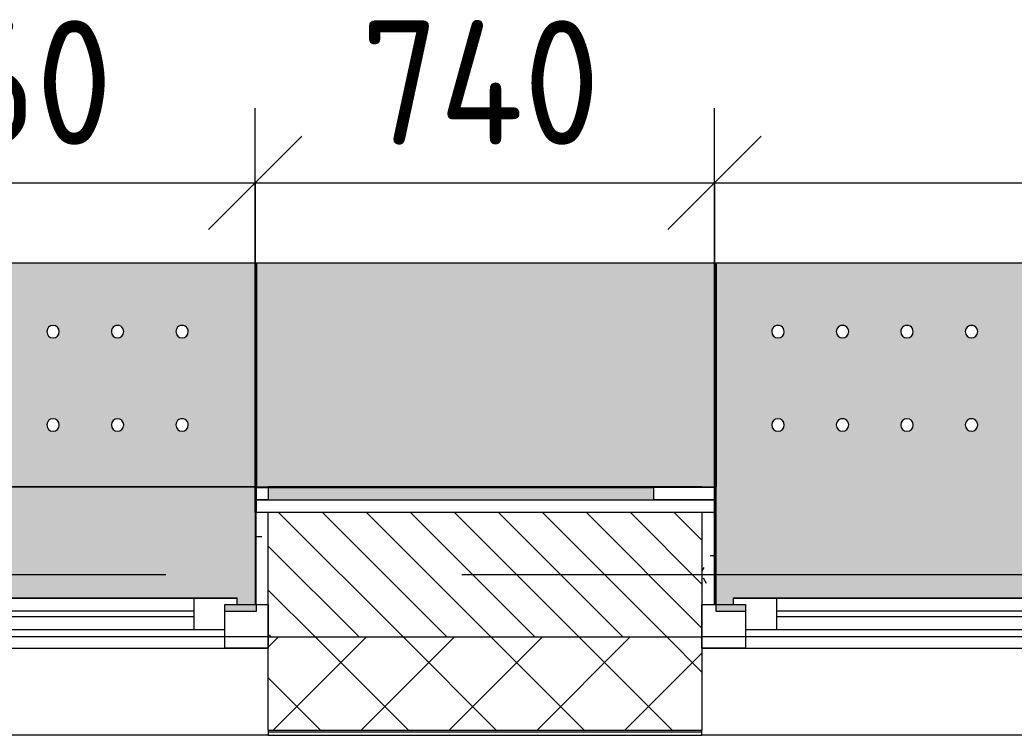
# Model space of a CAD drawing. Header units: millimetres. Extents: x 35840 to 252964, y -8553 to 29000.
# Drawn here: x 39540 to 41140, y -258 to 892 of the extents above; entities that cross this region are included whole.
import ezdxf

# ---------------------------------------------------------------- set-up
doc = ezdxf.new("R2010")
doc.units = ezdxf.units.MM
doc.linetypes.add('Осевая', pattern=[3175, 634.9999999999999, -476.25, 1587.5, -476.25])
for name, color, linetype, lineweight in [('A-ANNO-DIMS', 7, 'Continuous', 9), ('A-ANNO-DIMS-100', 7, 'Continuous', 9), ('A-GLAZ', 7, 'Continuous', 9), ('A-GLAZ-1', 7, 'Continuous', 13), ('A-WALL', 7, 'Continuous', 9), ('I-WALL', 7, 'Continuous', 9), ('Знаки', 7, 'Continuous', 9), ('Оси-2', 7, 'Осевая', 9)]:
    doc.layers.add(name, color=color, linetype=linetype, lineweight=lineweight)
doc.layers.add('A-WALL-1', color=9, linetype='Continuous', lineweight=9, true_color=0x808080)
doc.layers.add('A-WALL-FNSH-1', color=9, linetype='Continuous', lineweight=9, true_color=0x808080)
doc.styles.add('ISOCPEUR_1', font='isocpeur.ttf', dxfattribs={"width": 0.9, "height": 200})
doc.dimstyles.new('ISO-2_0_0_9К_Средний_округл2', dxfattribs={"dimscale": 304.8, "dimtxt": 199.196235162063, "dimasz": 0.4921259842519685, "dimexe": 0.3937007874015748, "dimexo": 0, "dimgap": 0, "dimtad": 1, "dimdec": 0, "dimrnd": 10, "dimzin": 0, "dimdsep": 46, "dimtxsty": 'ISOCPEUR_1', "dimblk1": 'OBLIQUE', "dimblk2": 'OBLIQUE', "dimsah": 1, "dimcen": 0.09, "dimdle": 0.3937007874015748, "dimazin": 0, "dimtfac": 1, "dimtdec": 4, "dimtix": 1, "dimtmove": 0, "dimatfit": 3, "dimfxl": 1, "dimtvp": 1, "dimtolj": 1, "dimtzin": 0, "dimarcsym": 2})
pattern_1 = [(0, (600, 0), (121.92, 30.48), [10.058, -81.382, 10.058, -81.382, -487.68]), (0, (600, 0), (121.92, 30.48), [-182.88, 10.058, -172.822, 10.058, -81.382, -213.36]), (0, (600, 0), (121.92, 30.48), [-457.2, 10.058, -50.902, 10.058, -142.342]), (120, (645.72, 15.24), (-87.35645430734967, 90.34581722939878), [10.058, -81.38199999999999, 10.058, -81.38199999999999, -487.6799999999999]), (120, (645.72, 15.24), (-87.35645430734967, 90.34581722939878), [-182.88, 10.058, -172.822, 10.058, -81.38199999999999, -213.36]), (120, (645.72, 15.24), (-87.35645430734967, 90.34581722939878), [-457.1999999999999, 10.058, -50.90199999999999, 10.058, -142.342]), (240, (660.96, 76.2), (-34.56354569265028, -120.8258172293988), [10.058, -81.382, 10.058, -81.382, -487.68]), (240, (660.96, 76.2), (-34.56354569265028, -120.8258172293988), [-182.88, 10.058, -172.822, 10.058, -81.382, -213.36]), (240, (660.96, 76.2), (-34.56354569265028, -120.8258172293988), [-457.2, 10.058, -50.902, 10.058, -142.342])]

# ---------------------------------------------------------------- blocks, each defined once
blk = doc.blocks.new('120_Окно_СКБ_1Ст - 120_Окно_СКБ_1Ст 900х2500_h_-20664874-План расстановки мебели и оборудования 1 этажа в осях 12-23')
at = {"layer": 'A-GLAZ'}
for p, q in [((449.999999999992, -56.99999999995914), (-450.0000000000076, -56.99999999995769)), ((-330.0000000000065, -106.9999999999643), (329.9999999999974, -106.9999999999664)), ((329.9999999999974, -116.9999999999664), (-330.0000000000065, -116.9999999999643))]:
    blk.add_line(p, q, dxfattribs=at)
at = {"layer": 'A-GLAZ-1'}
for p, q in [((-450.0000000000072, -126.9999999999679), (-450.0000000000072, -56.9999999999578)), ((-450.0000000000072, -56.9999999999578), (-379.9999999999655, -56.99999999995794)), ((-379.9999999999655, -56.99999999995794), (-379.9999999999655, -126.9999999999681)), ((380.000000000048, -126.9999999999693), (380.000000000048, -56.99999999995916)), ((380.000000000048, -56.99999999995916), (449.9999999999924, -56.99999999995929)), ((449.9999999999924, -56.99999999995929), (449.9999999999924, -126.9999999999694)), ((379.999999999989, -86.99999999996878), (-380.0000000000107, -86.99999999996635)), ((-380.0000000000107, -86.99999999996635), (-380.0000000000108, -126.9999999999688)), ((-330.0000000000068, -136.9999999999696), (-330.0000000000063, -86.9999999999665)), ((329.9999999999974, -136.9999999999717), (329.9999999999976, -86.99999999996864)), ((379.9999999999889, -126.9999999999713), (379.999999999989, -86.99999999996878)), ((-379.9999999999655, -126.9999999999681), (-450.0000000000072, -126.9999999999679)), ((-380.0000000000108, -126.9999999999688), (-400.000000000007, -126.9999999999688)), ((-400.000000000007, -126.9999999999688), (-400.000000000007, -136.9999999999693)), ((449.9999999999924, -126.9999999999694), (380.000000000048, -126.9999999999693)), ((399.999999999997, -126.9999999999714), (379.9999999999889, -126.9999999999713)), ((399.999999999997, -136.9999999999719), (399.999999999997, -126.9999999999714)), ((-400.000000000007, -136.9999999999693), (399.999999999997, -136.9999999999719)), ((399.999999999997, -136.9999999999719), (-400.000000000007, -136.9999999999693))]:
    blk.add_line(p, q, dxfattribs=at)
blk = doc.blocks.new('120_Окно_СКБ_2Ст - 120_Окно_СКБ_2Ст 2100х2500 _мал створка справа_-V22-План расстановки мебели и оборудования 1 этажа в осях 12-23')
at = {"layer": 'A-GLAZ'}
for p, q in [((1049.999999999991, -56.9999999999601), (-1050.000000000006, -56.99999999995672)), ((270.0000000000308, -106.9999999999662), (930.0000000000348, -106.9999999999684)), ((930.0000000000348, -116.9999999999683), (270.0000000000308, -116.9999999999662)), ((1027.784475835808, -126.9999999999702), (1030, -126.9999999999702))]:
    blk.add_line(p, q, dxfattribs=at)
at = {"layer": 'A-GLAZ-1'}
for p, q in [((980.0000000000405, -126.9999999999702), (980.0000000000405, -56.9999999999601)), ((980.0000000000405, -56.9999999999601), (1049.999999999992, -56.99999999996024)), ((1049.999999999992, -56.99999999996024), (1049.999999999992, -126.9999999999704)), ((980.0000000000263, -86.99999999997071), (220.0000000000266, -86.99999999996828)), ((930.0000000000348, -136.9999999999736), (930.0000000000349, -86.99999999997056)), ((980.0000000000261, -126.9999999999732), (980.0000000000263, -86.99999999997071)), ((1049.999999999992, -126.9999999999704), (980.0000000000405, -126.9999999999702)), ((1000.000000000034, -126.9999999999733), (980.0000000000261, -126.9999999999732)), ((1000.000000000034, -136.9999999999738), (1000.000000000034, -126.9999999999733)), ((200.0000000000302, -136.9999999999712), (1000.000000000034, -136.9999999999738)), ((1000.000000000034, -136.9999999999738), (200.0000000000302, -136.9999999999712))]:
    blk.add_line(p, q, dxfattribs=at)
blk = doc.blocks.new('Зашивка радиатора_ с перфорацией М1 - Зашивка радиатора_ с перфорацией М1-30929141-План расстановки мебели и оборудования 1 этажа в осях 12-23')
at = {"layer": 'Знаки'}
blk.add_hatch(color=256, dxfattribs=at).paths.add_polyline_path([(400.9999999999641, 380.0000000000045), (380.9999999999556, 380.0000000000045), (380.9999999999545, 369.0000000004446), (400.999999999963, 369.0000000004446), (400.999999999963, 359.0000000004468), (-399.0000000000425, 359.0000000004512), (-399.0000000000425, 369.0000000004489), (-379.000000000047, 369.0000000004489), (-379.0000000000459, 380.0000000000002), (-430.0000000000474, 380.0000000000002), (-429.0000000000248, 180.0000000000024), (429.999999999951, 181.0000000000065), (429.9999999999521, 380.0000000000045)])
h = blk.add_hatch(color=256, dxfattribs=at)
h.paths.add_polyline_path([(325.5696695472064, 180.0000000000067), (-430.0000000000495, 180.0000000000024), (-430.0000000000495, -179.9354336541553), (430.2411194172519, -179.9354336541553), (430.2411194172519, 180.0000000000067)])
h.paths.add_polyline_path([(208.4999999999526, 90.3548554486125), (213.4999999999515, 89.01510948645793), (217.1602540377968, 85.35485544861363), (218.4999999999525, 80.35485544861477), (217.1602540377968, 75.35485544861591), (213.4999999999515, 71.6946014107716), (208.4999999999526, 70.35485544861704), (203.4999999999516, 71.6946014107716), (199.8397459621084, 75.35485544861591), (198.4999999999527, 80.35485544861477), (199.8397459621084, 85.35485544861363), (203.4999999999516, 89.01510948645793), (205.9118095489269, 90.01411371150316)])
h.paths.add_polyline_path([(-102.7500000000481, 90.35485544861682), (-97.75000000004816, 89.01510948646226), (-94.08974596220386, 85.35485544861795), (-92.75000000004714, 80.35485544861909), (-94.08974596220386, 75.35485544862023), (-97.75000000004816, 71.69460141077593), (-102.7500000000481, 70.35485544862136), (-107.7500000000481, 71.69460141077593), (-111.4102540378934, 75.35485544862023), (-112.750000000048, 80.35485544861909), (-111.4102540378934, 85.35485544861795), (-107.7500000000481, 89.01510948646226), (-105.3381904510727, 90.01411371150749)])
h.paths.add_polyline_path([(-206.5000000000483, 90.35485544861682), (-201.5000000000484, 89.01510948646226), (-197.8397459622041, 85.35485544861795), (-196.5000000000485, 80.35485544861909), (-197.8397459622041, 75.35485544862023), (-201.5000000000484, 71.69460141077593), (-206.5000000000483, 70.35485544862136), (-211.5000000000483, 71.69460141077593), (-215.1602540378926, 75.35485544862023), (-216.5000000000482, 80.35485544861909), (-215.1602540378926, 85.35485544861795), (-211.5000000000494, 89.01510948646226), (-209.088190451074, 90.01411371150749)])
h.paths.add_polyline_path([(312.2499999999517, 90.3548554486125), (317.2499999999528, 89.01510948645793), (320.9102540377971, 85.35485544861363), (322.2499999999516, 80.35485544861477), (320.9102540377971, 75.35485544861591), (317.2499999999528, 71.6946014107716), (312.2499999999517, 70.35485544861704), (307.2499999999518, 71.6946014107716), (303.5897459621075, 75.35485544861591), (302.2499999999519, 80.35485544861477), (303.5897459621075, 85.35485544861363), (307.2499999999518, 89.01510948645793), (309.6618095489271, 90.01411371150316)])
h.paths.add_polyline_path([(104.7499999999524, 90.3548554486125), (109.7499999999512, 89.01510948645793), (113.4102540377966, 85.35485544861363), (114.7499999999523, 80.35485544861477), (113.4102540377966, 75.35485544861591), (109.7499999999512, 71.6946014107716), (104.7499999999524, 70.35485544861704), (99.74999999995242, 71.6946014107716), (96.08974596210811, 75.35485544861591), (94.74999999995138, 80.35485544861477), (96.08974596210811, 85.35485544861363), (99.74999999995242, 89.01510948645793), (102.1618095489267, 90.01411371150316)])
h.paths.add_polyline_path([(0.9999999999510436, 90.3548554486125), (5.999999999952073, 89.01510948645793), (9.660254037796372, 85.35485544861363), (10.99999999995202, 80.35485544861477), (9.660254037796372, 75.35485544861591), (5.999999999952073, 71.6946014107716), (0.9999999999521265, 70.35485544861704), (-4.00000000004782, 71.6946014107716), (-7.66025403789212, 75.35485544861591), (-9.000000000048848, 80.35485544861477), (-7.660254037893202, 85.35485544861363), (-4.00000000004782, 89.01510948645793), (-1.588190451073575, 90.01411371150316)])
h.paths.add_polyline_path([(-310.2500000000486, 90.35485544861682), (-305.2500000000487, 89.01510948646226), (-301.5897459622043, 85.35485544861795), (-300.2500000000487, 80.35485544861909), (-301.5897459622043, 75.35485544862023), (-305.2500000000476, 71.69460141077593), (-310.2500000000486, 70.35485544862136), (-315.2500000000485, 71.69460141077593), (-318.9102540378929, 75.35485544862023), (-320.2500000000485, 80.35485544861909), (-318.9102540378929, 85.35485544861795), (-315.2500000000485, 89.01510948646226), (-312.8381904510743, 90.01411371150749)])
h.paths.add_polyline_path([(-102.7500000000481, -59.6451445513794), (-97.75000000004924, -60.98489051353829), (-94.08974596220386, -64.64514455138259), (-92.75000000004822, -69.64514455138145), (-94.08974596220386, -74.64514455138031), (-97.75000000004816, -78.30539858922462), (-102.7500000000481, -79.64514455137918), (-107.7500000000491, -78.30539858922462), (-111.4102540378934, -74.64514455138031), (-112.750000000048, -69.64514455138145), (-111.4102540378934, -64.64514455138259), (-107.7500000000491, -60.98489051353829), (-105.3381904510738, -59.98588628849306)])
h.paths.add_polyline_path([(-206.5000000000483, -59.6451445513794), (-201.5000000000495, -60.98489051353829), (-197.8397459622041, -64.64514455138259), (-196.5000000000485, -69.64514455138145), (-197.8397459622041, -74.64514455138031), (-201.5000000000495, -78.30539858922462), (-206.5000000000483, -79.64514455137918), (-211.5000000000494, -78.30539858922462), (-215.1602540378926, -74.64514455138031), (-216.5000000000482, -69.64514455138145), (-215.1602540378926, -64.64514455138259), (-211.5000000000494, -60.98489051353829), (-209.088190451074, -59.98588628849306)])
h.paths.add_polyline_path([(104.7499999999513, -59.64514455138373), (109.7499999999512, -60.98489051354262), (113.4102540377955, -64.64514455138692), (114.7499999999512, -69.64514455138578), (113.4102540377955, -74.64514455138465), (109.7499999999512, -78.30539858922894), (104.7499999999513, -79.64514455138351), (99.74999999995242, -78.30539858922894), (96.08974596210703, -74.64514455138465), (94.74999999995138, -69.64514455138578), (96.08974596210703, -64.64514455138692), (99.74999999995242, -60.98489051354262), (102.1618095489267, -59.98588628849739)])
h.paths.add_polyline_path([(0.9999999999510436, -59.64514455138373), (5.999999999952073, -60.98489051354262), (9.660254037796372, -64.64514455138692), (10.99999999995094, -69.64514455138578), (9.660254037796372, -74.64514455138465), (5.999999999952073, -78.30539858922894), (0.9999999999510436, -79.64514455138351), (-4.00000000004782, -78.30539858922894), (-7.660254037893202, -74.64514455138465), (-9.000000000048848, -69.64514455138578), (-7.660254037893202, -64.64514455138692), (-4.000000000048902, -60.98489051354262), (-1.588190451074658, -59.98588628849739)])
h.paths.add_polyline_path([(312.2499999999517, -59.64514455138373), (317.2499999999517, -60.98489051354262), (320.9102540377971, -64.64514455138692), (322.2499999999516, -69.64514455138578), (320.9102540377971, -74.64514455138465), (317.2499999999517, -78.30539858922894), (312.2499999999517, -79.64514455138351), (307.2499999999518, -78.30539858922894), (303.5897459621075, -74.64514455138465), (302.2499999999508, -69.64514455138578), (303.5897459621075, -64.64514455138692), (307.2499999999518, -60.98489051354262), (309.6618095489271, -59.98588628849739)])
h.paths.add_polyline_path([(208.4999999999515, -59.64514455138373), (213.4999999999515, -60.98489051354262), (217.1602540377958, -64.64514455138692), (218.4999999999525, -69.64514455138578), (217.1602540377958, -74.64514455138465), (213.4999999999515, -78.30539858922894), (208.4999999999526, -79.64514455138351), (203.4999999999516, -78.30539858922894), (199.8397459621073, -74.64514455138465), (198.4999999999516, -69.64514455138578), (199.8397459621073, -64.64514455138692), (203.4999999999516, -60.98489051354262), (205.9118095489269, -59.98588628849739)])
h.paths.add_polyline_path([(-310.2500000000497, -59.6451445513794), (-305.2500000000487, -60.98489051353829), (-301.5897459622054, -64.64514455138259), (-300.2500000000487, -69.64514455138145), (-301.5897459622043, -74.64514455138031), (-305.2500000000487, -78.30539858922462), (-310.2500000000486, -79.64514455137918), (-315.2500000000485, -78.30539858922462), (-318.9102540378929, -74.64514455138031), (-320.2500000000496, -69.64514455138145), (-318.9102540378929, -64.64514455138259), (-315.2500000000485, -60.98489051353829), (-312.8381904510743, -59.98588628849306)])
for p, q in [((-378.9999999999987, 379.9999999999999), (-430.0000000000001, 379.9999999999999)), ((-430.0000000000001, 379.9999999999999), (-430.0000000000001, 369.0000000003453)), ((430.0000000000001, 379.9999999999999), (381.0000000000031, 379.9999999999999)), ((430.0000000000001, 201.0000000000007), (430.0000000000001, 379.9999999999999)), ((-430.0000000000001, 221.0000000003116), (-430.0000000000001, 180)), ((-430.0000000000001, 180), (430.0000000000001, 180)), ((430.2411194173001, 180), (-429.9999999999999, 180)), ((-430, 180), (-430, -179.9354336541608)), ((430.2411194173001, -179.9354336541608), (430.2411194173001, 180)), ((-430, -179.9354336541608), (430.2411194173001, -179.9354336541608))]:
    blk.add_line(p, q, dxfattribs=at)
for centre, radius, start, end in [((-310.25, 80.35485544861301), 10, 7.458400728031947e-13, 180.0000000000002), ((-310.25, 80.35485544861301), 10.00000000000006, 179.9999999999999, 0), ((-206.4999999999999, 80.35485544861268), 10.00000000000001, 7.760553422770981e-13, 180.0000000000002), ((-206.4999999999999, 80.35485544861268), 9.999999999999996, 180.0000000000001, 359.9999999999996), ((-102.75, 80.35485544861237), 10.00000000000001, 6.106664988409952e-13, 180.0000000000003), ((-102.75, 80.35485544861237), 10.00000000000002, 180.0000000000003, 5.088887490341627e-14), ((1.000000000000035, 80.35485544861172), 10.00000000000002, 8.587497639951496e-13, 180.0000000000002), ((1.000000000000035, 80.35485544861172), 10.00000000000002, 180.0000000000002, 5.088887490341627e-14), ((104.75, 80.3548554486114), 10.00000000000003, 6.513775987637264e-13, 179.9999999999998), ((104.75, 80.3548554486114), 10.00000000000001, 180.0000000000002, 359.9999999999996), ((208.5000000000001, 80.35485544861108), 10.00000000000002, 6.424720456556304e-13, 180.0000000000002), ((208.5000000000001, 80.35485544861108), 10.00000000000003, 179.9999999999998, 0), ((312.2500000000001, 80.35485544861075), 10, 7.458400728031947e-13, 180.0000000000002), ((312.2500000000001, 80.35485544861075), 10.00000000000002, 180.0000000000007, 5.59777623937579e-13), ((-310.2500000000003, -69.645144551387), 9.999999999999995, 8.873747561283211e-13, 180.0000000000002), ((-206.5000000000002, -69.64514455138733), 10.00000000000003, 7.327997986091917e-13, 179.9999999999998), ((-102.7500000000002, -69.64514455138765), 10.00000000000002, 7.69694232914171e-13, 180.0000000000003), ((0.9999999999997642, -69.64514455138828), 10.00000000000002, 7.37888686099536e-13, 180.0000000000002), ((104.7499999999998, -69.64514455138861), 10.00000000000002, 7.31527576736609e-13, 180.0000000000002), ((208.4999999999998, -69.64514455138894), 10.00000000000003, 8.142219984546574e-13, 179.9999999999998), ((312.2499999999998, -69.64514455138925), 9.999999999999998, 8.651108733580766e-13, 180.0000000000004), ((-310.2500000000003, -69.645144551387), 10.00000000000006, 179.9999999999998, 0), ((-206.5000000000002, -69.64514455138733), 10.00000000000003, 179.9999999999997, 0), ((-102.7500000000002, -69.64514455138765), 10.00000000000002, 180.0000000000003, 5.088887490341627e-14), ((0.9999999999997642, -69.64514455138828), 10.00000000000002, 180.0000000000003, 5.088887490341627e-14), ((104.7499999999998, -69.64514455138861), 10.00000000000002, 180.0000000000001, 5.088887490341627e-14), ((208.4999999999998, -69.64514455138894), 10.00000000000003, 179.9999999999998, 0), ((312.2499999999998, -69.64514455138925), 10, 179.9999999999997, 0)]:
    blk.add_arc(centre, radius, start, end, dxfattribs=at)
blk = doc.blocks.new('Зашивка без перфорации М3 - М3_8-30988392-План расстановки мебели и оборудования 1 этажа в осях 12-23')
at = {"layer": 'Знаки'}
blk.add_hatch(color=256, dxfattribs=at).paths.add_polyline_path([(310.2411194172456, 180.0000000000024), (-430.0000000000538, 179.9999999999981), (-430.0000000000538, -179.9354336541596), (310.2411194172456, -179.9354336541596), (310.2411194172456, 114.6200366801869)])
for p, q in [((310.2411194173, 180), (-430, 180)), ((-430, 180), (-430, -179.9354336541608)), ((310.2411194173, -179.9354336541608), (310.2411194173, 180)), ((-430, -179.9354336541608), (310.2411194173, -179.9354336541608))]:
    blk.add_line(p, q, dxfattribs=at)
blk = doc.blocks.new('Зашивка радиатора_ с перфорацией М5 - Зашивка радиатора_ с перфорацией М5-30945411-План расстановки мебели и оборудования 1 этажа в осях 12-23')
at = {"layer": 'Знаки'}
h = blk.add_hatch(color=256, dxfattribs=at)
h.paths.add_polyline_path([(1722.215524164176, 380.0000000000045), (1702.21552416417, 380.0000000000045), (1702.21552416417, 369.0000000004705), (1722.215524164176, 368.8613999726878), (1722.215524164176, 359.0000000004728), (922.2155241641716, 359.0000000004771), (922.2155241641716, 369.0000000004749), (942.215524164167, 369.0000000004749), (942.215524164167, 380.0000000000002), (872.2155241641614, 380.0000000000002), (872.2155241641614, 369.0000000004749), (892.2155241641698, 369.0000000004749), (892.2155241641698, 359.0000000004771), (-277.7844758358371, 359.0000000004858), (-277.7844758358371, 369.0000000004835), (-257.7844758358395, 369.0000000004835), (-257.7844758358395, 380.0000000000002), (-310.000000000053, 380.0000000000002), (-310.000000000053, 369.0000000004835), (-307.7844758358498, 369.0000000004835), (-307.7844758358498, 181.0000000000628), (-310.000000000053, 181.0000000000628), (-310.000000000053, -179.9354336541553), (1749.999999999949, -179.9354336541553), (1749.999999999949, 380.0000000000045)])
h.paths.add_polyline_path([(1131.249999999946, 90.35485544861682), (1136.24999999995, 89.01510948646226), (1139.910254037792, 85.35485544861795), (1141.249999999948, 80.35485544861044), (1139.910254037792, 75.35485544861157), (1136.24999999995, 71.69460141076728), (1131.249999999946, 70.35485544861271), (1126.249999999947, 71.69460141076728), (1122.589745962103, 75.35485544861157), (1121.249999999949, 80.35485544861044), (1122.589745962103, 85.35485544861795), (1126.249999999947, 89.01510948646226), (1128.661809548923, 90.01411371150749)])
h.paths.add_polyline_path([(1027.499999999946, 90.35485544861682), (1032.499999999947, 89.01510948646226), (1036.160254037794, 85.3548554486093), (1037.499999999948, 80.35485544861044), (1036.160254037794, 75.35485544861157), (1032.499999999949, 71.69460141076728), (1027.499999999946, 70.35485544861271), (1022.499999999947, 71.69460141076728), (1018.839745962103, 75.35485544861157), (1017.499999999948, 80.35485544861044), (1018.839745962103, 85.3548554486093), (1022.499999999947, 89.01510948646226), (1024.911809548923, 90.01411371150749)])
h.paths.add_polyline_path([(1234.999999999947, 90.35485544861682), (1239.999999999948, 89.01510948646226), (1243.660254037792, 85.35485544861795), (1244.999999999949, 80.35485544861044), (1243.660254037792, 75.35485544861157), (1239.999999999948, 71.69460141076728), (1234.999999999947, 70.35485544861271), (1229.999999999948, 71.69460141076728), (1226.339745962104, 75.35485544861157), (1224.999999999949, 80.35485544861044), (1226.339745962104, 85.3548554486093), (1229.999999999948, 89.01510948646226), (1232.411809548923, 90.01411371150749)])
h.paths.add_polyline_path([(1338.749999999947, 90.35485544861682), (1343.749999999948, 89.01510948646226), (1347.410254037792, 85.35485544861795), (1348.749999999947, 80.35485544861044), (1347.410254037792, 75.35485544861157), (1343.749999999948, 71.69460141076728), (1338.749999999947, 70.35485544861271), (1333.749999999948, 71.69460141076728), (1330.089745962104, 75.35485544861157), (1328.749999999949, 80.35485544861044), (1330.089745962104, 85.35485544861795), (1333.749999999948, 89.01510948646226), (1336.161809548923, 90.01411371150749)])
h.paths.add_polyline_path([(1442.499999999947, 90.35485544861682), (1447.499999999948, 89.01510948646226), (1451.160254037792, 85.35485544861795), (1452.499999999947, 80.35485544861909), (1451.160254037792, 75.35485544861157), (1447.499999999948, 71.69460141076728), (1442.499999999947, 70.35485544861271), (1437.499999999948, 71.69460141076728), (1433.839745962104, 75.35485544861157), (1432.499999999947, 80.35485544861909), (1433.839745962104, 85.35485544861795), (1437.499999999948, 89.01510948646226), (1439.911809548921, 90.01411371150749)])
h.paths.add_polyline_path([(1649.99999999995, 90.3548554486125), (1654.999999999949, 89.01510948645793), (1658.660254037793, 85.35485544861363), (1659.999999999947, 80.35485544861477), (1658.660254037793, 75.35485544861591), (1654.999999999949, 71.6946014107716), (1649.99999999995, 70.35485544860838), (1644.999999999947, 71.69460141076294), (1641.339745962102, 75.35485544861591), (1639.999999999948, 80.35485544861477), (1641.339745962102, 85.35485544861363), (1644.999999999947, 89.01510948645793), (1647.411809548922, 90.01411371150316)])
h.paths.add_polyline_path([(1546.24999999995, 90.3548554486125), (1551.249999999948, 89.01510948645793), (1554.910254037793, 85.35485544861363), (1556.249999999947, 80.35485544861477), (1554.910254037793, 75.35485544860724), (1551.249999999948, 71.69460141076294), (1546.24999999995, 70.35485544860838), (1541.249999999946, 71.69460141076294), (1537.589745962104, 75.35485544860724), (1536.249999999947, 80.35485544861477), (1537.589745962104, 85.35485544861363), (1541.249999999946, 89.01510948645793), (1543.661809548922, 90.01411371150316)])
h.paths.add_polyline_path([(923.749999999948, 90.35485544860816), (928.7499999999469, 89.0151094864536), (932.4102540377912, 85.3548554486093), (933.749999999948, 80.35485544861044), (932.4102540377912, 75.35485544861157), (928.7499999999469, 71.69460141076728), (923.749999999948, 70.35485544861271), (918.749999999947, 71.69460141076728), (915.0897459621028, 75.35485544861157), (913.749999999946, 80.35485544861044), (915.0897459621028, 85.3548554486093), (918.749999999947, 89.0151094864536), (921.1618095489224, 90.01411371150749)])
h.paths.add_polyline_path([(716.2499999999476, 90.3548554486125), (721.2499999999465, 89.01510948645793), (724.9102540377908, 85.35485544861363), (726.2499999999453, 80.35485544861477), (724.9102540377908, 75.35485544861591), (721.2499999999465, 71.6946014107716), (716.2499999999476, 70.35485544861704), (711.2499999999466, 71.6946014107716), (707.5897459621023, 75.35485544861591), (706.2499999999455, 80.35485544861477), (707.9759897598392, 85.8582181659267), (711.2499999999466, 89.01510948645793), (713.6618095489198, 90.01411371151183)])
h.paths.add_polyline_path([(-113.7500000000543, 90.35485544861682), (-108.7500000000554, 89.01510948646226), (-105.0897459622089, 85.35485544861795), (-103.7500000000522, 80.35485544861909), (-105.0897459622089, 75.35485544862023), (-108.7500000000554, 71.69460141077593), (-113.7500000000543, 70.35485544862136), (-118.7500000000531, 71.69460141077593), (-122.4102540378974, 75.35485544862023), (-123.7500000000542, 80.35485544861909), (-122.4102540378974, 85.35485544861795), (-118.7500000000531, 89.01510948646226), (-116.3381904510778, 90.01411371150749)])
h.paths.add_polyline_path([(819.9999999999478, 90.35485544860816), (824.9999999999467, 89.0151094864536), (828.660254037791, 85.3548554486093), (829.9999999999455, 80.35485544861044), (828.660254037791, 75.35485544861157), (824.9999999999467, 71.69460141076728), (819.9999999999478, 70.35485544861271), (814.9999999999468, 71.6946014107716), (811.3397459621025, 75.35485544861591), (809.9999999999458, 80.35485544861477), (811.3397459621025, 85.35485544861363), (814.9999999999468, 89.01510948645793), (817.41180954892, 90.01411371150749)])
h.paths.add_polyline_path([(612.4999999999474, 90.3548554486125), (617.4999999999462, 89.01510948645793), (621.1602540377905, 85.35485544861363), (622.4999999999451, 80.35485544861477), (621.1602540377905, 75.35485544861591), (617.4999999999462, 71.6946014107716), (612.4999999999474, 70.35485544861704), (607.4999999999463, 71.6946014107716), (603.839745962102, 75.35485544861591), (602.4999999999475, 80.35485544861477), (603.839745962102, 85.35485544861363), (607.4999999999463, 89.01510948645793), (609.9118095489217, 90.01411371151183)])
h.paths.add_polyline_path([(508.7499999999471, 90.3548554486125), (513.749999999946, 89.01510948645793), (517.4102540377903, 85.35485544861363), (518.749999999947, 80.35485544861477), (517.4102540377903, 75.35485544861591), (513.749999999946, 71.6946014107716), (508.7499999999471, 70.35485544861704), (503.7499999999461, 71.6946014107716), (500.0897459621018, 75.35485544861591), (498.7499999999472, 80.35485544861477), (500.0897459621018, 85.35485544861363), (503.7499999999461, 89.01510948645793), (506.1618095489214, 90.01411371151183)])
h.paths.add_polyline_path([(-217.5000000000545, 90.35485544861682), (-212.5000000000556, 89.01510948646226), (-208.8397459622113, 85.35485544861795), (-207.5000000000524, 80.35485544861909), (-208.8397459622092, 75.35485544862023), (-212.5000000000556, 71.69460141077593), (-217.5000000000545, 70.35485544862136), (-222.5000000000534, 71.69460141077593), (-226.1602540378977, 75.35485544862023), (-227.5000000000522, 80.35485544861909), (-226.1602540378977, 85.35485544861795), (-222.5000000000534, 89.01510948646226), (-220.088190451078, 90.01411371150749)])
h.paths.add_polyline_path([(93.7499999999462, 90.35485544861682), (98.74999999994724, 89.01510948646226), (102.4102540377915, 85.35485544861795), (103.7499999999461, 80.35485544861909), (102.4102540377915, 75.35485544862023), (98.74999999994724, 71.69460141077593), (93.7499999999462, 70.35485544862136), (88.74999999994733, 71.69460141077593), (85.08974596210304, 75.35485544862023), (83.74999999994631, 80.35485544861909), (85.08974596210304, 85.35485544861795), (88.74999999994733, 89.01510948646226), (91.1618095489205, 90.01411371150749)])
h.paths.add_polyline_path([(-10.00000000005403, 90.35485544861682), (-5.000000000055173, 89.01510948646226), (-1.339745962208707, 85.35485544861795), (-5.414335646491963e-11, 80.35485544861909), (-1.339745962208707, 75.35485544862023), (-5.000000000053006, 71.69460141077593), (-10.00000000005403, 70.35485544862136), (-15.0000000000529, 71.69460141077593), (-18.6602540378972, 75.35485544862023), (-20.00000000005393, 80.35485544861909), (-18.6602540378972, 85.35485544861795), (-15.0000000000529, 89.01510948646226), (-12.58819045107974, 90.01411371150749)])
h.paths.add_polyline_path([(404.9999999999447, 90.3548554486125), (409.9999999999479, 89.01510948645793), (413.6602540377901, 85.35485544861363), (414.9999999999468, 80.35485544861477), (413.6602540377901, 75.35485544861591), (409.9999999999479, 71.6946014107716), (404.9999999999469, 70.35485544861704), (399.9999999999459, 71.6946014107716), (396.3397459621016, 75.35485544861591), (394.999999999947, 80.35485544861477), (396.3397459621016, 85.35485544861363), (399.9999999999459, 89.01510948645793), (402.4118095489212, 90.01411371150316)])
h.paths.add_polyline_path([(301.2499999999445, 90.3548554486125), (306.2499999999477, 89.01510948645793), (309.910254037792, 85.35485544861363), (311.2499999999466, 80.35485544861477), (309.910254037792, 75.35485544861591), (306.2499999999477, 71.6946014107716), (301.2499999999445, 70.35485544861704), (296.2499999999457, 71.6946014107716), (292.5897459621013, 75.35485544861591), (291.2499999999468, 80.35485544861477), (292.5897459621013, 85.35485544861363), (296.2499999999457, 89.01510948645793), (298.661809548921, 90.01411371150316)])
h.paths.add_polyline_path([(197.4999999999464, 90.3548554486125), (202.4999999999475, 89.01510948645793), (206.1602540377918, 85.35485544861363), (207.4999999999463, 80.35485544861477), (206.1602540377918, 75.35485544861591), (202.4999999999475, 71.6946014107716), (197.4999999999464, 70.35485544861704), (192.4999999999454, 71.6946014107716), (188.8397459621033, 75.35485544861591), (187.4999999999465, 80.35485544861477), (188.8397459621033, 85.35485544861363), (192.4999999999454, 89.01510948645793), (194.9118095489207, 90.01411371150316)])
h.paths.add_polyline_path([(1546.24999999995, -59.64514455138373), (1551.249999999948, -60.98489051355129), (1554.910254037793, -64.64514455139125), (1556.249999999947, -69.64514455139445), (1554.910254037793, -74.64514455139332), (1551.249999999948, -78.30539858923761), (1546.24999999995, -79.64514455139218), (1541.249999999948, -78.30539858923761), (1537.589745962104, -74.64514455139332), (1536.249999999947, -69.64514455139445), (1537.589745962104, -64.64514455139125), (1541.249999999948, -60.98489051355129), (1543.661809548924, -59.98588628849739)])
h.paths.add_polyline_path([(1649.99999999995, -59.64514455138373), (1654.999999999949, -60.98489051354262), (1658.660254037793, -64.64514455138692), (1659.999999999947, -69.64514455139445), (1658.660254037793, -74.64514455139332), (1654.999999999949, -78.30539858923761), (1649.99999999995, -79.64514455139218), (1644.999999999949, -78.30539858923761), (1641.339745962102, -74.64514455139332), (1639.999999999948, -69.64514455139445), (1641.339745962102, -64.64514455139125), (1644.999999999947, -60.98489051354262), (1647.411809548922, -59.98588628849739)])
h.paths.add_polyline_path([(819.9999999999478, -59.64514455138806), (824.9999999999467, -60.98489051354696), (828.6602540377932, -64.64514455138692), (829.9999999999477, -69.64514455139012), (828.6602540377932, -74.64514455138898), (824.9999999999488, -78.30539858923328), (819.9999999999478, -79.64514455138784), (814.9999999999468, -78.30539858922894), (811.3397459621046, -74.64514455138465), (809.9999999999479, -69.64514455138578), (811.3397459621046, -64.64514455138259), (814.9999999999468, -60.98489051354262), (817.4118095489222, -59.98588628850172)])
h.paths.add_polyline_path([(716.2499999999476, -59.64514455138373), (721.2499999999465, -60.98489051354262), (724.9102540377929, -64.64514455138259), (726.2499999999475, -69.64514455138578), (724.9102540377929, -74.64514455138465), (721.2499999999486, -78.30539858922894), (716.2499999999476, -79.64514455138351), (711.2499999999487, -78.30539858922894), (707.5897459621044, -74.64514455138465), (706.2499999999455, -69.64514455138578), (707.9759897598392, -64.14178183407385), (711.2499999999487, -60.98489051354262), (713.661809548922, -59.98588628849739)])
h.paths.add_polyline_path([(612.4999999999474, -59.64514455138373), (617.4999999999462, -60.98489051354262), (621.1602540377905, -64.64514455138259), (622.4999999999472, -69.64514455138578), (621.1602540377927, -74.64514455138465), (617.4999999999462, -78.30539858922894), (612.4999999999474, -79.64514455138351), (607.4999999999485, -78.30539858922894), (603.8397459621042, -74.64514455138465), (602.4999999999475, -69.64514455138578), (603.8397459621042, -64.64514455138259), (607.4999999999485, -60.98489051354262), (609.9118095489239, -59.98588628849739)])
h.paths.add_polyline_path([(1442.499999999949, -59.64514455138806), (1447.499999999948, -60.98489051354696), (1451.160254037792, -64.64514455138692), (1452.499999999947, -69.64514455139012), (1451.160254037792, -74.64514455138898), (1447.499999999948, -78.30539858923328), (1442.499999999949, -79.64514455138784), (1437.499999999948, -78.30539858923328), (1433.839745962104, -74.64514455138898), (1432.499999999947, -69.64514455139012), (1433.839745962104, -64.64514455138692), (1437.499999999948, -60.98489051354696), (1439.911809548921, -59.98588628849306)])
h.paths.add_polyline_path([(1234.999999999947, -59.64514455138806), (1239.999999999948, -60.98489051354696), (1243.660254037792, -64.64514455138692), (1244.999999999949, -69.64514455139012), (1243.660254037792, -74.64514455138898), (1239.999999999948, -78.30539858923328), (1234.999999999949, -79.64514455138784), (1229.999999999948, -78.30539858923328), (1226.339745962104, -74.64514455138898), (1224.999999999949, -69.64514455139012), (1226.339745962104, -64.64514455138692), (1229.999999999948, -60.98489051354696), (1232.411809548923, -59.98588628849306)])
h.paths.add_polyline_path([(1131.249999999946, -59.64514455138806), (1136.24999999995, -60.98489051354696), (1139.910254037792, -64.64514455138692), (1141.249999999948, -69.64514455139012), (1139.910254037792, -74.64514455138898), (1136.24999999995, -78.30539858923328), (1131.249999999949, -79.64514455138784), (1126.249999999947, -78.30539858923328), (1122.589745962103, -74.64514455138898), (1121.249999999949, -69.64514455139012), (1122.589745962103, -64.64514455138692), (1126.249999999947, -60.98489051354696), (1128.661809548923, -59.98588628849306)])
h.paths.add_polyline_path([(-10.00000000005187, -59.6451445513794), (-5.000000000053006, -60.98489051353829), (-1.339745962208707, -64.64514455137827), (-5.414335646491963e-11, -69.64514455138145), (-1.339745962208707, -74.64514455138031), (-5.000000000053006, -78.30539858922462), (-10.00000000005187, -79.64514455137918), (-15.0000000000529, -78.30539858922462), (-18.6602540378972, -74.64514455138031), (-20.00000000005393, -69.64514455138145), (-18.6602540378972, -64.64514455137827), (-15.0000000000529, -60.98489051353829), (-12.58819045107974, -59.98588628849306)])
h.paths.add_polyline_path([(-217.5000000000545, -59.6451445513794), (-212.5000000000535, -60.98489051353829), (-208.8397459622092, -64.64514455137827), (-207.5000000000524, -69.64514455138145), (-208.8397459622092, -74.64514455138031), (-212.5000000000535, -78.30539858922462), (-217.5000000000545, -79.64514455137918), (-222.5000000000534, -78.30539858922462), (-226.1602540378977, -74.64514455138031), (-227.5000000000522, -69.64514455138145), (-226.1602540378977, -64.64514455137827), (-222.5000000000534, -60.98489051353829), (-220.088190451078, -59.98588628849306)])
h.paths.add_polyline_path([(1338.749999999949, -59.64514455138806), (1343.749999999948, -60.98489051354696), (1347.410254037792, -64.64514455138692), (1348.749999999947, -69.64514455139012), (1347.410254037792, -74.64514455138898), (1343.749999999948, -78.30539858923328), (1338.749999999949, -79.64514455138784), (1333.749999999948, -78.30539858923328), (1330.089745962104, -74.64514455138898), (1328.749999999949, -69.64514455139012), (1330.089745962104, -64.64514455138692), (1333.749999999948, -60.98489051354696), (1336.161809548923, -59.98588628849306)])
h.paths.add_polyline_path([(923.749999999948, -59.64514455138806), (928.7499999999469, -60.98489051354696), (932.4102540377934, -64.64514455138692), (933.749999999948, -69.64514455139012), (932.4102540377934, -74.64514455138898), (928.7499999999492, -78.30539858923328), (923.749999999948, -79.64514455138784), (918.749999999947, -78.30539858923328), (915.0897459621028, -74.64514455138898), (913.7499999999482, -69.64514455139012), (915.0897459621028, -64.64514455138692), (918.749999999947, -60.98489051354696), (921.1618095489224, -59.98588628850172)])
h.paths.add_polyline_path([(-113.7500000000543, -59.6451445513794), (-108.7500000000532, -60.98489051353829), (-105.0897459622089, -64.64514455137827), (-103.7500000000522, -69.64514455138145), (-105.0897459622089, -74.64514455138031), (-108.7500000000532, -78.30539858922462), (-113.7500000000521, -79.64514455137918), (-118.7500000000531, -78.30539858922462), (-122.4102540378974, -74.64514455138031), (-123.750000000052, -69.64514455138145), (-122.4102540378974, -64.64514455137827), (-118.7500000000531, -60.98489051353829), (-116.3381904510778, -59.98588628849306)])
h.paths.add_polyline_path([(197.4999999999486, -59.64514455138373), (202.4999999999475, -60.98489051354262), (206.1602540377918, -64.64514455138259), (207.4999999999463, -69.64514455138578), (206.1602540377918, -74.64514455138465), (202.4999999999475, -78.30539858922894), (197.4999999999486, -79.64514455138351), (192.4999999999454, -78.30539858922894), (188.8397459621033, -74.64514455138465), (187.4999999999465, -69.64514455138578), (188.8397459621033, -64.64514455138259), (192.4999999999454, -60.98489051354262), (194.9118095489207, -59.98588628849739)])
h.paths.add_polyline_path([(301.2499999999467, -59.64514455138373), (306.2499999999477, -60.98489051354262), (309.910254037792, -64.64514455138259), (311.2499999999466, -69.64514455138578), (309.910254037792, -74.64514455138465), (306.2499999999477, -78.30539858922894), (301.2499999999467, -79.64514455138351), (296.2499999999478, -78.30539858922894), (292.5897459621013, -74.64514455138465), (291.2499999999468, -69.64514455138578), (292.5897459621013, -64.64514455138259), (296.2499999999457, -60.98489051354262), (298.661809548921, -59.98588628849739)])
h.paths.add_polyline_path([(404.9999999999469, -59.64514455138373), (409.9999999999479, -60.98489051354262), (413.6602540377901, -64.64514455138259), (414.9999999999468, -69.64514455138578), (413.6602540377901, -74.64514455138465), (409.9999999999479, -78.30539858922894), (404.9999999999469, -79.64514455138351), (399.999999999948, -78.30539858922894), (396.3397459621016, -74.64514455138465), (394.999999999947, -69.64514455138578), (396.3397459621016, -64.64514455138259), (399.9999999999459, -60.98489051354262), (402.4118095489234, -59.98588628849739)])
h.paths.add_polyline_path([(508.7499999999471, -59.64514455138373), (513.749999999946, -60.98489051354262), (517.4102540377903, -64.64514455138259), (518.7499999999492, -69.64514455138578), (517.4102540377903, -74.64514455138465), (513.749999999946, -78.30539858922894), (508.7499999999471, -79.64514455138351), (503.7499999999483, -78.30539858922894), (500.089745962104, -74.64514455138465), (498.7499999999472, -69.64514455138578), (500.0897459621018, -64.64514455138259), (503.7499999999483, -60.98489051354262), (506.1618095489236, -59.98588628849739)])
h.paths.add_polyline_path([(93.74999999994837, -59.6451445513794), (98.74999999994724, -60.98489051353829), (102.4102540377915, -64.64514455137827), (103.7499999999461, -69.64514455138145), (102.4102540377915, -74.64514455138031), (98.74999999994724, -78.30539858922462), (93.74999999994837, -79.64514455137918), (88.74999999994733, -78.30539858922462), (85.08974596210304, -74.64514455138031), (83.74999999994631, -69.64514455138145), (85.08974596210304, -64.64514455137827), (88.74999999994733, -60.98489051353829), (91.1618095489205, -59.98588628849306)])
h.paths.add_polyline_path([(1027.499999999946, -59.64514455138806), (1032.499999999949, -60.98489051354696), (1036.160254037794, -64.64514455138692), (1037.499999999948, -69.64514455139012), (1036.160254037794, -74.64514455138898), (1032.499999999949, -78.30539858923328), (1027.499999999946, -79.64514455138784), (1022.499999999947, -78.30539858923328), (1018.839745962103, -74.64514455138898), (1017.499999999948, -69.64514455139012), (1018.839745962103, -64.64514455138692), (1022.499999999947, -60.98489051354696), (1024.911809548923, -59.98588628849306)])
for p, q in [((1750, 379.9999999999999), (1702.21552416422, 379.9999999999999)), ((1750, -179.9354336541608), (1750, 379.9999999999999)), ((-309.9999999999999, -179.9354336541608), (1750, -179.9354336541608))]:
    blk.add_line(p, q, dxfattribs=at)
for centre, radius, start, end in [((1338.75, 80.3548554486076), 10.00000000000023, 6.043053894780682e-13, 180.0000000000001), ((1338.75, 80.3548554486076), 10.00000000000023, 179.9999999999999, 0), ((1442.5, 80.35485544860727), 10.00000000000003, 6.106664988409952e-13, 180), ((1442.5, 80.35485544860727), 9.999999999999774, 180.0000000000001, 359.9999999999996), ((1546.25, 80.35485544860695), 10.00000000000023, 4.365311300308677e-13, 180.0000000000001), ((1546.25, 80.35485544860695), 10, 179.9999999999999, 0), ((1650, 80.35485544860687), 10.00000000000023, 5.46260266541359e-13, 180.0000000000001), ((1650, 80.35485544860687), 9.999999999999995, 180.0000000000002, 359.9999999999996), ((1338.75, -69.64514455139242), 10.00000000000023, 7.092636939663642e-13, 180.0000000000001), ((1442.5, -69.64514455139275), 10.00000000000004, 6.488331550185575e-13, 180.0000000000001), ((1546.25, -69.64514455139306), 10.00000000000003, 6.106664988409952e-13, 180.0000000000001), ((1650, -69.64514455139314), 10.00000000000003, 5.72499842663433e-13, 180.0000000000001), ((1338.75, -69.64514455139242), 10, 179.9999999999998, 0), ((1442.5, -69.64514455139275), 10, 179.9999999999997, 0), ((1546.25, -69.64514455139306), 10, 179.9999999999999, 0), ((1650, -69.64514455139314), 10, 179.9999999999997, 0)]:
    blk.add_arc(centre, radius, start, end, dxfattribs=at)
blk = doc.blocks.new('DIMBLOCK122-План расстановки мебели и оборудования 1 этажа в осях 12-23')
at = {"layer": 'A-ANNO-DIMS-100'}
for p, q in [((39059.99995152919, 99.99999999834539), (39059.99995152919, 749.8902661903782)), ((39918.9999515292, 99.99999999834539), (39918.9999515292, 749.8902661903782)), ((38939.99995152919, 629.8902661903782), (39918.9999515292, 629.8902661903782)), ((39059.99995152919, 629.8902661903782), (39059.99995152919, 99.99999999834539)), ((39918.9999515292, 629.8902661903782), (39918.9999515292, 99.99999999834539))]:
    blk.add_line(p, q, dxfattribs=at)
at = {"layer": 'A-ANNO-DIMS-100', "lineweight": 20}
for p, q in [((39059.99995152919, 629.8902661903782), (39134.99995152919, 704.890266190378)), ((39918.9999515292, 629.8902661903782), (39993.9999515292, 704.890266190378)), ((39059.99995152919, 629.8902661903782), (38984.99995152919, 554.8902661903782)), ((39918.9999515292, 629.8902661903782), (39843.9999515292, 554.8902661903782))]:
    blk.add_line(p, q, dxfattribs=at)
at = {"layer": 'A-ANNO-DIMS-100', "color": 0, "insert": (39299.88045844223, 891.1814154710129), "char_height": 200, "width": 455.0867834087132, "attachment_point": 1, "line_spacing_factor": 1.149209049011902, "style": 'ISOCPEUR_1'}
blk.add_mtext('860', dxfattribs=at)
blk = doc.blocks.new('_Oblique')
at = {"color": 0, "linetype": 'ByBlock', "lineweight": -2}
blk.add_line((-0.5, -0.5), (0.5, 0.5), dxfattribs=at)
blk = doc.blocks.new('DIMBLOCK123-План расстановки мебели и оборудования 1 этажа в осях 12-23')
at = {"layer": 'A-ANNO-DIMS-100'}
for p, q in [((39918.9999515292, 99.99999999834539), (39918.9999515292, 749.8902661903782)), ((40657.54333759573, 99.9999999983447), (40657.54333759573, 749.8902661903782)), ((39918.9999515292, 629.8902661903782), (40657.54333759573, 629.8902661903782)), ((39918.9999515292, 629.8902661903782), (39918.9999515292, 99.99999999834539)), ((40657.54333759572, 629.8902661903782), (40657.54333759572, 99.9999999983447))]:
    blk.add_line(p, q, dxfattribs=at)
at = {"layer": 'A-ANNO-DIMS-100', "lineweight": 20}
for p, q in [((39918.9999515292, 629.8902661903782), (39993.9999515292, 704.890266190378)), ((40657.54333759573, 629.8902661903782), (40732.54333759573, 704.890266190378)), ((39918.9999515292, 629.8902661903782), (39843.9999515292, 554.8902661903782)), ((40657.54333759573, 629.8902661903782), (40582.54333759573, 554.8902661903782))]:
    blk.add_line(p, q, dxfattribs=at)
at = {"layer": 'A-ANNO-DIMS-100', "color": 0, "insert": (40089.07540940039, 891.1814154710129), "char_height": 200, "width": 478.0709643889512, "attachment_point": 1, "line_spacing_factor": 1.149209049011902, "style": 'ISOCPEUR_1'}
blk.add_mtext('740', dxfattribs=at)
blk = doc.blocks.new('DIMBLOCK124-План расстановки мебели и оборудования 1 этажа в осях 12-23')
at = {"layer": 'A-ANNO-DIMS-100'}
for p, q in [((40657.54333759573, 99.9999999983447), (40657.54333759573, 749.8902661903782)), ((42716.54333759574, 99.9999999983447), (42716.54333759574, 749.8902661903782)), ((40657.54333759573, 629.8902661903782), (42716.54333759574, 629.8902661903782)), ((40657.54333759572, 629.8902661903782), (40657.54333759572, 99.9999999983447)), ((42716.54333759574, 629.8902661903782), (42716.54333759574, 99.9999999983447))]:
    blk.add_line(p, q, dxfattribs=at)
at = {"layer": 'A-ANNO-DIMS-100', "lineweight": 20}
for p, q in [((40657.54333759573, 629.8902661903782), (40732.54333759573, 704.890266190378)), ((42716.54333759574, 629.8902661903782), (42791.54333759575, 704.890266190378)), ((40657.54333759573, 629.8902661903782), (40582.54333759573, 554.8902661903782)), ((42716.54333759574, 629.8902661903782), (42641.54333759574, 554.8902661903782))]:
    blk.add_line(p, q, dxfattribs=at)
at = {"layer": 'A-ANNO-DIMS-100', "color": 0, "insert": (41434.21734681312, 891.1814154710129), "char_height": 200, "width": 606.7823778782843, "attachment_point": 1, "line_spacing_factor": 1.149209049011902, "style": 'ISOCPEUR_1'}
blk.add_mtext('2060', dxfattribs=at)

msp = doc.modelspace()

# ---------------------------------------------------------------- hatches: boundary and pattern name
at = {"layer": 'A-WALL'}
h = msp.add_hatch(dxfattribs=at)
h.set_pattern_fill('FP_21', color=256, style=0, pattern_type=2)
h.set_pattern_definition([(135, (600, 0), (-35.35533905932738, -35.35533905932737), [])])
h.paths.add_polyline_path([(42788.79112486496, -100.0000000017878), (42909.99998117727, -100.0000000017878), (42909.99998117727, 99.99999999821436), (42737.54333759577, 99.99999999821436), (42737.54333759577, -100.0000000017878)])
h.paths.add_polyline_path([(44238.13546201816, -100.0000000017878), (44310.00001545435, -100.0000000017878), (44310.00001545435, 99.99999999821436), (43409.99998117728, 99.99999999821436), (43409.99998117728, -100.0000000017878), (43513.46329344156, -100.0000000017878)])
h.paths.add_polyline_path([(40637.54333759578, -100.0000000017792), (40637.54333759578, 99.99999999822302), (39939.99995152924, 99.99999999822302), (39939.99995152924, -100.0000000017792), (40614.77461913518, -100.0000000017792)])
h = msp.add_hatch(dxfattribs=at)
h.set_pattern_fill('FP_17', color=256, style=0, pattern_type=2)
h.set_pattern_definition([(45, (600, 0), (-70.71067811865476, 70.71067811865476), []), (135, (600, 0), (-70.71067811865476, -70.71067811865474), [])])
h.paths.add_polyline_path([(75399.03871081174, -250.000000001888), (75699.99999297774, -250.000000001888), (75699.99999297774, -100.0000000018874), (73979.99995501772, -100.0000000018788), (73979.99995501772, -250.0000000018793), (74674.36654223515, -250.0000000018793)])
h.paths.add_polyline_path([(71560.0000000013, -250.0000000018793), (72279.99995501773, -250.0000000018793), (72279.99995501773, -100.0000000018788), (71560.0000000013, -100.0000000018701)])
h.paths.add_polyline_path([(68876.98919362239, -250.0000000018707), (70660.00000000131, -250.0000000018707), (70660.0000000013, -100.0000000018701), (67060.00001545437, -100.0000000018615), (67060.00001545437, -250.000000001862), (68152.31702504579, -250.000000001862)])
h.paths.add_polyline_path([(65159.99998200464, -250.0000000018534), (66160.00001545437, -250.0000000018534), (66160.00001545437, -100.0000000018528), (65159.99998200464, -100.0000000018528)])
h.paths.add_polyline_path([(63710.00001776697, -250.0000000018534), (64259.99998200464, -250.0000000018534), (64259.99998200464, -100.0000000018528), (63710.00001776697, -100.0000000018441)])
h.paths.add_polyline_path([(61610.00001776696, -250.0000000018447), (61610.00001776697, -100.0000000018441), (60910.00001776696, -100.0000000018398), (60910.00001776696, -250.000000001836), (61267.93142356814, -250.0000000018447)])
h.paths.add_polyline_path([(60010.00001776696, -250.000000001836), (60010.00001776696, -100.0000000018398), (59259.99999905872, -100.0000000018398), (59259.99999905872, -250.000000001836), (59456.25100212665, -250.000000001836)])
h.paths.add_polyline_path([(56557.56232782027, -250.0000000018273), (57159.99999905872, -250.0000000018273), (57159.99999905872, -100.0000000018311), (56410.00002882862, -100.0000000018311), (56410.00002882863, -250.0000000018273)])
h.paths.add_polyline_path([(53310.00002882862, -250.0000000018187), (53310.00002882862, -100.0000000018138), (51871.54094476692, -100.0000000018138), (51871.54094476692, -250.00000000181), (53296.53756922559, -250.0000000018187)])
h.paths.add_polyline_path([(49310.84064205432, -250.0000000018014), (49771.54094476692, -250.0000000018014), (49771.54094476692, -100.0000000018051), (49060.00001545437, -100.0000000018051), (49060.00001545437, -250.0000000018014)])
h.paths.add_polyline_path([(48160.00001545437, -250.0000000018014), (48160.00001545437, -100.0000000017965), (47410.00001545436, -100.0000000017965), (47410.00001545436, -250.0000000017927), (47909.99997850879, -250.0000000018014)])
h.paths.add_polyline_path([(44238.13546201816, -250.000000001784), (44310.00001545434, -250.000000001784), (44310.00001545435, -100.0000000017878), (42737.54333759577, -100.0000000017792), (42737.54333759577, -250.000000001784), (43513.46329344156, -250.000000001784)])
h.paths.add_polyline_path([(40614.77461913518, -250.0000000017754), (40637.54333759577, -250.0000000017754), (40637.54333759577, -100.0000000017792), (39939.99995152924, -100.0000000017705), (39939.99995152923, -250.0000000017667)])
h.paths.add_polyline_path([(39039.99995152924, -250.0000000017667), (39039.99995152924, -100.0000000017705), (38742.65184288342, -100.0000000017705), (38742.65184288342, -250.0000000017667), (38803.0941976937, -250.0000000017667)])
at = {"layer": 'I-WALL'}
h = msp.add_hatch(dxfattribs=at)
h.set_pattern_fill('FP_85', color=256, style=0, pattern_type=2)
h.set_pattern_definition(pattern_1)
h.paths.add_polyline_path([(42788.79112486496, 119.999999998617), (42909.99998117726, 119.999999998617), (42909.99998117726, 139.9999999986167), (42717.54333759577, 139.9999999986167), (42717.54333759577, 119.999999998617)])
h.paths.add_polyline_path([(40559.99998117727, 119.9999999986343), (40559.99998117727, 139.9999999986341), (39939.99995152924, 139.9999999986427), (39939.99995152924, 119.9999999986343)])
h.paths.add_polyline_path([(39060.99995152924, 119.999999998643), (39059.99995152924, 139.9999999986427), (39039.99995152924, 139.9999999986427), (39039.99995152924, 119.999999998643)])
h = msp.add_hatch(dxfattribs=at)
h.set_pattern_fill('FP_85', color=256, style=0, pattern_type=2)
h.set_pattern_definition(pattern_1)
h.paths.add_polyline_path([(39939.99995152923, -48.00000000169135), (39939.99995152923, 99.99999999833997), (39919.99995152922, 99.99999999833997), (39919.99995152922, -48.00000000169135)])
h = msp.add_hatch(dxfattribs=at)
h.set_pattern_fill('FP_85', color=256, style=0, pattern_type=2)
h.set_pattern_definition(pattern_1)
h.paths.add_polyline_path([(40657.54333759577, -48.00000000169135), (40657.54333759577, 99.99999999833997), (40637.54333759577, 99.99999999833997), (40637.54333759577, -48.00000000169135)])

# ---------------------------------------------------------------- linework, layer by layer
at = {"layer": 'A-WALL'}
for p, q in [((39939.9999515292, -100.0000000017682), (40637.54333759574, -100.0000000017752)), ((39939.99995152919, -250.0000000017689), (40637.54333759573, -250.0000000017712)), ((39939.99995152919, -253.0000000017689), (40637.54333759573, -253.0000000017712)), ((39939.99995152919, -258.0000000017689), (39039.99995152919, -258.000000001766)), ((42737.54333759572, -258.0000000017779), (40637.54333759573, -258.0000000017712))]:
    msp.add_line(p, q, dxfattribs=at)
at = {"layer": 'A-WALL-1'}
for p, q in [((39939.99995152919, 139.9999999986403), (39939.99995152919, 119.9999999986403)), ((40559.99998117723, 119.9999999986364), (40559.99998117723, 139.9999999986364)), ((39939.99995152919, 119.9999999986403), (40559.99998117723, 119.9999999986364)), ((39919.99995152918, 99.99999999834547), (39919.99995152918, -48.00000000169273)), ((39939.99995152919, 99.99999999834547), (39919.99995152918, 99.99999999834547)), ((40637.54333759574, 99.99999999822484), (39939.99995152919, 99.99999999822708)), ((39939.99995152919, -250.0000000017689), (39939.99995152919, 99.99999999834547)), ((40637.54333759573, 99.99999999834478), (40637.54333759573, -250.0000000017712)), ((40657.54333759573, 99.99999999834478), (40637.54333759573, 99.99999999834478)), ((40657.54333759573, -48.00000000169342), (40657.54333759573, 99.99999999834478)), ((39919.99995152918, -48.00000000169273), (39939.99995152919, -48.00000000169273)), ((40637.54333759573, -48.00000000169342), (40657.54333759573, -48.00000000169342))]:
    msp.add_line(p, q, dxfattribs=at)
at = {"layer": 'A-WALL-FNSH-1'}
for p, q in [((40637.54333759574, 140.9999999986408), (39939.99995152919, 140.9999999986431)), ((39939.99995152919, 140.9999999986431), (39939.99995152919, 139.999999998643)), ((39939.99995152919, 139.999999998643), (40559.99998117723, 139.9999999986364)), ((40637.54333759574, 139.9999999986408), (40637.54333759574, 140.9999999986408)), ((39918.9999515292, 99.99999999834542), (39918.9999515292, -48.00000000171851)), ((39919.9999515292, 99.99999999834542), (39918.9999515292, 99.99999999834542)), ((40658.54333759572, 99.99999999834472), (40657.54333759572, 99.99999999834472)), ((40658.54333759572, -48.00000000171921), (40658.54333759572, 99.99999999834472)), ((39918.9999515292, -48.00000000171851), (39919.9999515292, -48.00000000171851)), ((40657.54333759572, -48.00000000171921), (40658.54333759572, -48.00000000171921)), ((39939.99995152919, -250.0000000017689), (39939.99995152919, -258.0000000017689)), ((40637.54333759573, -258.0000000017712), (40637.54333759573, -250.0000000017712)), ((39939.99995152919, -258.0000000017689), (40637.54333759573, -258.0000000017712))]:
    msp.add_line(p, q, dxfattribs=at)
at = {"layer": 'I-WALL'}
for p, q in [((39920.99995152921, 139.9999999986404), (39939.99995152919, 139.9999999986403)), ((40659.75886175992, 139.9999999986407), (40559.99998117723, 139.9999999986364)), ((39920.99995152921, 119.9999999982319), (39939.99995152919, 119.9999999982318)), ((39939.99995152919, 119.9999999986403), (39920.99995152921, 119.9999999986404)), ((40559.99998117724, 119.9999999982298), (40659.75886175992, 119.9999999982295)), ((40659.75886175992, 119.9999999986357), (40559.99998117723, 119.9999999986364)), ((39939.9999515292, -100.0000000017682), (39039.99995152919, -100.0000000017652)), ((42737.54333759572, -100.0000000017772), (40637.54333759574, -100.0000000017704))]:
    msp.add_line(p, q, dxfattribs=at)
at = {"layer": 'Оси-2'}
msp.add_line((39140.08525850857, -2.782702851056602e-09), (82059.9999656425, -2.921353070229074e-09), dxfattribs=at)

# ---------------------------------------------------------------- block references
at = {"layer": 'A-GLAZ', "rotation": 180}
for name, p in [('120_Окно_СКБ_1Ст - 120_Окно_СКБ_1Ст 900х2500_h_-20664874-План расстановки мебели и оборудования 1 этажа в осях 12-23', (39489.99995152919, -175.0000000017675)), ('120_Окно_СКБ_2Ст - 120_Окно_СКБ_2Ст 2100х2500 _мал створка справа_-V22-План расстановки мебели и оборудования 1 этажа в осях 12-23', (41687.54333759572, -175.0000000017746))]:
    msp.add_blockref(name, p, dxfattribs=at)
at = {"layer": 'Знаки', "rotation": 180}
for name, p in [('Зашивка радиатора_ с перфорацией М1 - Зашивка радиатора_ с перфорацией М1-30929141-План расстановки мебели и оборудования 1 этажа в осях 12-23', (39490.9999515292, 320.9999999986472)), ('Зашивка без перфорации М3 - М3_8-30988392-План расстановки мебели и оборудования 1 этажа в осях 12-23', (40230.9999515292, 320.9999999986547)), ('Зашивка радиатора_ с перфорацией М5 - Зашивка радиатора_ с перфорацией М5-30945411-План расстановки мебели и оборудования 1 этажа в осях 12-23', (42409.75886175992, 320.9999999986752))]:
    msp.add_blockref(name, p, dxfattribs=at)

# ---------------------------------------------------------------- dimensions: what is measured, and where the dimension line sits
at = {"layer": 'A-ANNO-DIMS'}
for base, p1, p2, override, picture, middle in [((39918.9999515292, 629.8902661903782), (39059.99995152919, 99.99999999834539), (39918.9999515292, 99.99999999834539), {"dimpost": '<>', "dimfxl": 859.0000000000146}, 'DIMBLOCK122-План расстановки мебели и оборудования 1 этажа в осях 12-23', (39489.49995152919, 729.8902661903782)), ((40657.54333759572, 629.8902661903782), (39918.9999515292, 99.99999999834539), (40657.54333759572, 99.9999999983447), {"dimpost": '<>', "dimfxl": 738.5433860665216}, 'DIMBLOCK123-План расстановки мебели и оборудования 1 этажа в осях 12-23', (40288.27164456246, 729.8902661903782)), ((42716.54333759574, 629.8902661903782), (40657.54333759572, 99.9999999983447), (42716.54333759574, 99.9999999983447), {"dimpost": '<>', "dimfxl": 2059.000000000015}, 'DIMBLOCK124-План расстановки мебели и оборудования 1 этажа в осях 12-23', (41687.04333759573, 729.8902661903782))]:
    dim = msp.add_linear_dim(base=base, p1=p1, p2=p2, dimstyle='ISO-2_0_0_9К_Средний_округл2', override=override, dxfattribs=at)
    dim.commit()
    dim.dimension.update_dxf_attribs({"geometry": picture, "text_midpoint": middle})

doc.saveas('drawing.dxf')
